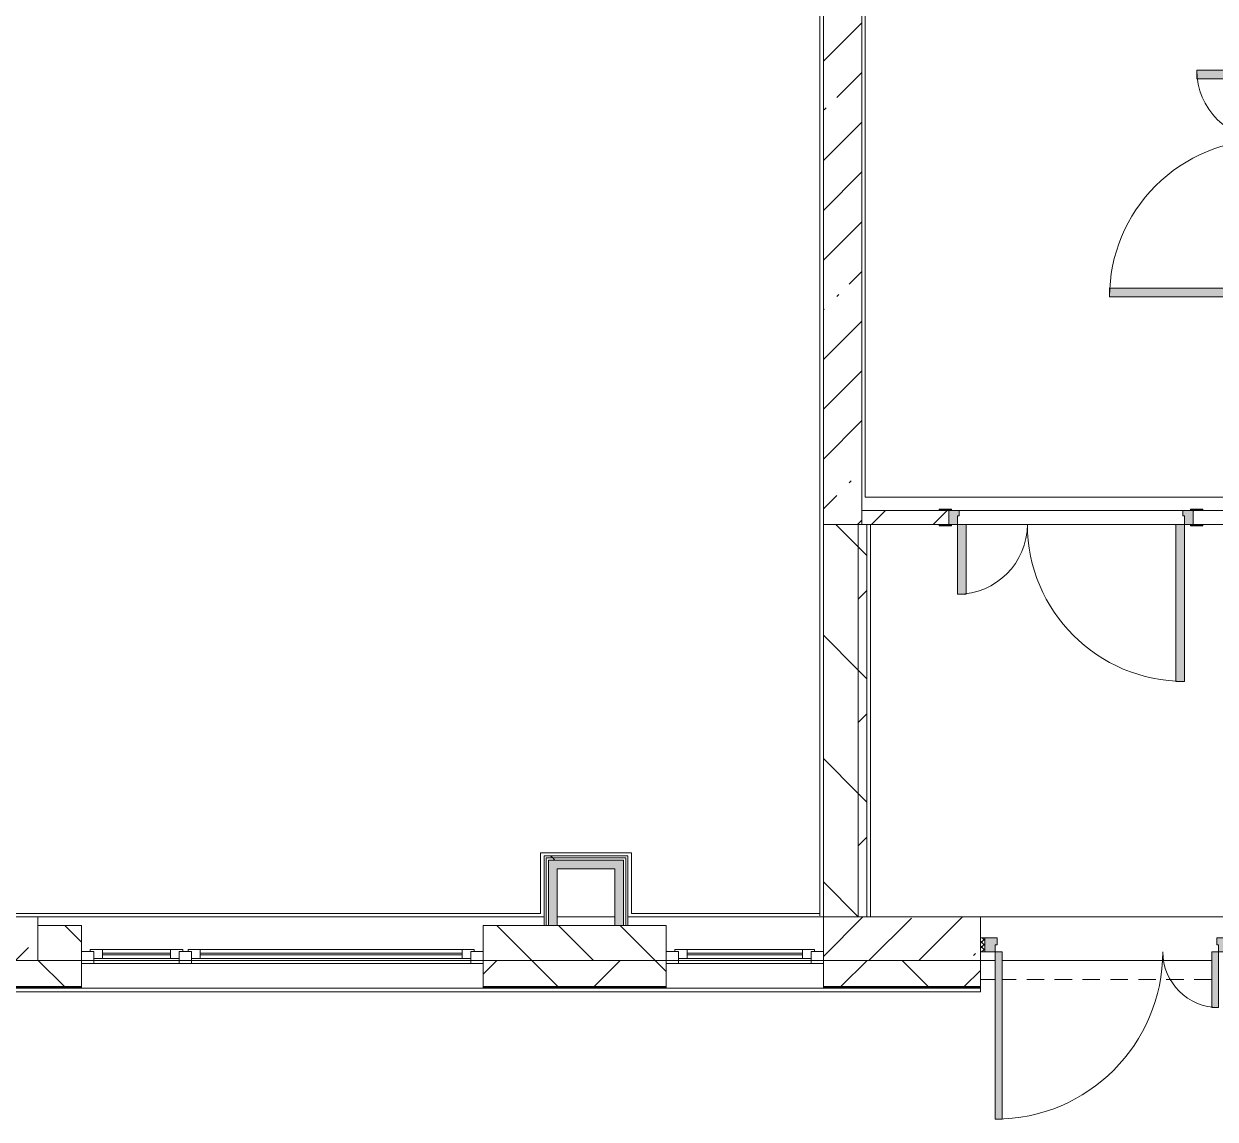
# Model space of a CAD drawing. Header units: millimetres. Extents: x -4005 to 195566, y -8553 to 29000.
# Drawn here: x 163242 to 170068, y -1010 to 5270 of the extents above; entities that cross this region are included whole.
import ezdxf

# ---------------------------------------------------------------- set-up
doc = ezdxf.new("R2010")
doc.units = ezdxf.units.MM
doc.linetypes.add('200_ШТРИХ__ш1_п0_6_', pattern=[160, 100, -60])
for name, color, linetype, lineweight in [('A-DETL-MBND-1', 7, '200_ШТРИХ__ш1_п0_6_', 9), ('A-GENM-6', 7, 'Continuous', 5), ('A-GLAZ-2', 7, 'Continuous', 5), ('A-WALL', 7, 'Continuous', 9), ('A-WALL-2', 7, 'Continuous', 5), ('I-WALL-6', 7, 'Continuous', 5), ('S-COLS-3', 7, 'Continuous', 5)]:
    doc.layers.add(name, color=color, linetype=linetype, lineweight=lineweight)
for name, color, linetype, lineweight, true_color in [('A-DOOR-2', 7, 'Continuous', 5, 0xaaaaaa), ('A-DOOR-3', 7, 'Continuous', 5, 0xe2e2e2), ('A-DOOR-FRAM-2', 7, 'Continuous', 5, 0xe2e2e2), ('A-DOOR-FRAM-3', 7, 'Continuous', 5, 0xaaaaaa), ('A-FLOR-2', 7, 'Continuous', 5, 0xaaaaaa), ('I-WALL-5', 7, 'Continuous', 9, 0xe7e7e7)]:
    doc.layers.add(name, color=color, linetype=linetype, lineweight=lineweight, true_color=true_color)
pattern_1 = [(45, (60693.44, 0), (-353.5534, 353.5534), []), (135, (60693.44, 0), (-353.5534, -353.5534), [])]
pattern_2 = [(45, (60693.44, 0), (-285.1231, 285.1231), []), (45, (60978.57, 0), (-285.1231, 285.1231), [504.031, -100.806, 16.764, -84.042])]
pattern_3 = [(45, (60693.44, 0), (-530.33, 530.33), []), (135, (60693.44, 0), (-530.33, -530.33), [])]

# ---------------------------------------------------------------- blocks, each defined once
blk = doc.blocks.new('120_Окно_СКБ_2Ст_Фрамуга сверху - 120_Окно_СКБ_2Ст_2300х2500_h_ ДОО-19727959-1_4_1_птичка')
at = {"layer": 'A-GLAZ-2'}
for p, q in [((-1150, -127), (-1150, -57)), ((-1150, -57), (-1080, -57)), ((1150, -57), (-1150, -57)), ((-1080, -57), (-1080, -127)), ((-1080, -57), (1080, -57)), ((520, -127), (520, -57)), ((520, -57), (590, -57)), ((590, -57), (590, -127)), ((1080, -127), (1080, -57)), ((1080, -57), (1150, -57)), ((1150, -57), (1150, -127)), ((-1080, -127), (-1150, -127)), ((-1150, -127), (-1100, -127)), ((-1080, -127), (-1100, -127)), ((-1100, -127), (-1100, -137)), ((520, -87), (-1080, -87)), ((-1080, -87), (-1080, -127)), ((-1030, -137), (-1030, -87)), ((-1030, -107), (470, -107)), ((470, -117), (-1030, -117)), ((470, -137), (470, -87)), ((520, -127), (520, -87)), ((590, -127), (520, -127)), ((540, -127), (520, -127)), ((540, -127), (570, -127)), ((540, -127), (570, -127)), ((540, -137), (540, -127)), ((590, -127), (570, -127)), ((570, -127), (570, -137)), ((1080, -87), (590, -87)), ((590, -87), (590, -127)), ((640, -137), (640, -87)), ((640, -107), (1030, -107)), ((1030, -117), (640, -117)), ((1030, -137), (1030, -87)), ((1080, -127), (1080, -87)), ((1150, -127), (1080, -127)), ((1100, -127), (1080, -127)), ((1100, -127), (1150, -127)), ((1100, -137), (1100, -127)), ((-1100, -137), (540, -137)), ((540, -137), (-1100, -137)), ((570, -137), (1100, -137)), ((1100, -137), (570, -137))]:
    blk.add_line(p, q, dxfattribs=at)
blk = doc.blocks.new('BSC_Колонна _Прямоугольная - 250х900-V175-1_4_1_птичка')
at = {"layer": 'S-COLS-3'}
h = blk.add_hatch(dxfattribs=at)
h.set_pattern_fill('FP_210', color=256, style=0, pattern_type=2)
h.set_pattern_definition([(45, (-102180, -25), (-285.1231, 285.1231), []), (45, (-101894.88, -25), (-285.1231, 285.1231), [504.031, -100.806, 16.764, -84.042])])
h.paths.add_polyline_path([(-334.3, -125), (450, -125), (450, 125), (-450, 125), (-450, -125)])
for p, q in [((450, 125), (-450, 125)), ((-450, 125), (-450, -125)), ((450, -125), (450, 125)), ((-450, -125), (450, -125))]:
    blk.add_line(p, q, dxfattribs=at)
blk = doc.blocks.new('110_Дверь_СКБ_2Ст_Наружная - ДН-5_л__ Двухстворчатая 1350 х3800 _h_ в свету с верхним остеклением-21877029-1_4_1_птичка')
at = {"layer": 'A-DOOR-2'}
h = blk.add_hatch(dxfattribs=at)
h.set_pattern_fill('FP_211', color=256, style=0, pattern_type=2)
h.set_pattern_definition([(135, (1626.41, 164.685), (-14.14214, -14.14214), []), (225, (1626.41, 164.685), (14.14214, -14.14214), [])])
h.paths.add_polyline_path([(744.5, 50), (719.5, 50), (719.5, -30), (744.5, -30), (744.5, 10)])
at = {"layer": 'A-DOOR-3'}
for points in [[(659.5, 1010), (619.5, 1010), (619.5, 50), (659.5, 50), (659.5, 341.5)], [(-620.5, 370), (-620.5, 50), (-580.5, 50), (-580.5, 370)]]:
    blk.add_hatch(color=256, dxfattribs=at).paths.add_polyline_path(points)
h = blk.add_hatch(color=256, dxfattribs=at)
h.paths.add_polyline_path([(659.5, 50), (659.5, 10), (649.5, 10), (649.5, -30), (719.5, -30), (719.5, 50)])
h.paths.add_polyline_path([(-680.5, 50), (-680.5, -30), (-610.5, -30), (-610.5, 10), (-620.5, 10), (-620.5, 50), (-651.1, 50)])
at = {"layer": 'A-DOOR-FRAM-3'}
h = blk.add_hatch(dxfattribs=at)
h.set_pattern_fill('FP_212', color=256, style=0, pattern_type=2)
h.set_pattern_definition([(45, (-496.384, 164.685), (-14.1421, 14.1421), []), (135, (-496.384, 164.685), (-14.1421, -14.1421), [])])
h.paths.add_polyline_path([(-705.5, 50), (-705.5, -30), (-680.5, -30), (-680.5, 50)])
at = {"layer": 'A-DOOR-2'}
for p, q in [((659.5, 1010), (619.5, 1010)), ((619.5, 1010), (619.5, 50)), ((659.5, 50), (659.5, 1010)), ((-620.5, 370), (-620.5, 50)), ((-580.5, 370), (-620.5, 370)), ((-580.5, 50), (-580.5, 370)), ((-620.5, 50), (-580.5, 50)), ((619.5, 50), (659.5, 50))]:
    blk.add_line(p, q, dxfattribs=at)
for centre, radius, start, end in [((659.5, 50), 960, 90, 180), ((-620.5, 50), 320, 0, 90)]:
    blk.add_arc(centre, radius, start, end, dxfattribs=at)
at = {"layer": 'A-DOOR-FRAM-3'}
for p, q in [((-680.5, 50), (-705.5, 50)), ((-705.5, 50), (-705.5, -30)), ((-620.5, 50), (-680.5, 50)), ((-680.5, 50), (-680.5, -30)), ((-680.5, -30), (-680.5, 50)), ((-620.5, 10), (-620.5, 50)), ((-610.5, 10), (-620.5, 10)), ((-610.5, -30), (-610.5, 10)), ((659.5, 10), (649.5, 10)), ((649.5, 10), (649.5, -30)), ((659.5, 50), (659.5, 10)), ((719.5, 50), (659.5, 50)), ((719.5, -30), (719.5, 50)), ((744.5, 50), (719.5, 50)), ((719.5, 50), (719.5, -30)), ((744.5, -30), (744.5, 50)), ((-705.5, -30), (-680.5, -30)), ((-680.5, -30), (-610.5, -30)), ((649.5, -30), (719.5, -30)), ((719.5, -30), (744.5, -30))]:
    blk.add_line(p, q, dxfattribs=at)
blk = doc.blocks.new('120_Окно_СКБ_1Ст - 120_Окно_СКБ_1Ст 900х2500_h_ с форточкой-22876038-1_4_1_птичка')
at = {"layer": 'A-GLAZ-2'}
for p, q in [((-450, -127), (-450, -57)), ((-450, -57), (-380, -57)), ((450, -57), (-450, -57)), ((-380, -57), (-380, -127)), ((380, -127), (380, -57)), ((380, -57), (450, -57)), ((450, -57), (450, -127)), ((-380, -127), (-450, -127)), ((-450, -127), (-400, -127)), ((-380, -127), (-400, -127)), ((-400, -127), (-400, -137)), ((380, -87), (-380, -87)), ((-380, -87), (-380, -127)), ((-330, -137), (-330, -87)), ((-330, -107), (330, -107)), ((330, -117), (-330, -117)), ((330, -137), (330, -87)), ((380, -127), (380, -87)), ((450, -127), (380, -127)), ((400, -127), (380, -127)), ((400, -127), (450, -127)), ((400, -137), (400, -127)), ((-400, -137), (400, -137)), ((400, -137), (-400, -137))]:
    blk.add_line(p, q, dxfattribs=at)
blk = doc.blocks.new('110_Дверь_СКБ_2Ст - Д-5_п_ Из игровой в коридор-32215844-1_4_1_птичка')
at = {"layer": 'A-DOOR-3'}
for points in [[(-637.5, 53.8), (-637.5, 40), (-587.5, 40), (-587.5, 940), (-637.5, 940), (-637.5, 60)], [(612.5, 57.5), (612.5, 40), (662.5, 42.7), (662.5, 440), (612.5, 440), (612.5, 60)]]:
    blk.add_hatch(color=256, dxfattribs=at).paths.add_polyline_path(points)
h = blk.add_hatch(color=256, dxfattribs=at)
h.paths.add_polyline_path([(-687.5, -40), (-627.5, -40), (-627.5, -10), (-637.5, -10), (-637.5, 40), (-687.5, 40)])
h.paths.add_polyline_path([(652.5, -10), (652.5, -40), (712.5, -40), (712.5, 40), (662.5, 40), (662.5, -10)])
at = {"layer": 'A-DOOR-FRAM-2'}
for points in [[(-742.5, 40), (-672.5, 40), (-672.5, 48), (-742.5, 48)], [(697.5, 48), (697.5, 40), (767.5, 40), (767.5, 48), (712.5, 48)], [(-742.5, -48), (-672.5, -48), (-672.5, -40), (-742.5, -40)], [(697.5, -47.8), (697.8, -48), (767.5, -48), (767.5, -40), (697.5, -40)]]:
    blk.add_hatch(color=256, dxfattribs=at).paths.add_polyline_path(points)
at = {"layer": 'A-DOOR-2'}
for p, q in [((-637.5, 940), (-637.5, 40)), ((-587.5, 940), (-637.5, 940)), ((-587.5, 40), (-587.5, 940)), ((662.5, 440), (612.5, 440)), ((612.5, 440), (612.5, 40)), ((662.5, 40), (662.5, 440)), ((-637.5, 40), (-587.5, 40)), ((612.5, 40), (662.5, 40))]:
    blk.add_line(p, q, dxfattribs=at)
for centre, radius, start, end in [((-637.5, 40), 900, 0, 90), ((662.5, 40), 400, 90, 180)]:
    blk.add_arc(centre, radius, start, end, dxfattribs=at)
at = {"layer": 'A-DOOR-FRAM-3'}
for p, q in [((-672.5, 48), (-742.5, 48)), ((-742.5, 48), (-742.5, 40)), ((-742.5, 40), (-672.5, 40)), ((-637.5, 40), (-687.5, 40)), ((-687.5, 40), (-687.5, -40)), ((-672.5, 40), (-672.5, 48)), ((-637.5, -10), (-637.5, 40)), ((662.5, 40), (662.5, -10)), ((712.5, 40), (662.5, 40)), ((767.5, 48), (697.5, 48)), ((697.5, 48), (697.5, 40)), ((697.5, 40), (767.5, 40)), ((712.5, -40), (712.5, 40)), ((767.5, 40), (767.5, 48)), ((-672.5, -40), (-742.5, -40)), ((-742.5, -40), (-742.5, -48)), ((-742.5, -48), (-672.5, -48)), ((-672.5, -39), (-687.5, -39)), ((-687.5, -39), (-687.5, -40)), ((-687.5, -40), (-627.5, -40)), ((-687.5, -40), (-672.5, -40)), ((-672.5, -40), (-672.5, -39)), ((-672.5, -48), (-672.5, -40)), ((-627.5, -10), (-637.5, -10)), ((-627.5, -40), (-627.5, -10)), ((662.5, -10), (652.5, -10)), ((652.5, -10), (652.5, -40)), ((652.5, -40), (712.5, -40)), ((712.5, -39), (697.5, -39)), ((697.5, -39), (697.5, -40)), ((697.5, -40), (712.5, -40)), ((767.5, -40), (697.5, -40)), ((697.5, -40), (697.5, -48)), ((697.5, -48), (767.5, -48)), ((712.5, -40), (712.5, -39)), ((767.5, -48), (767.5, -40))]:
    blk.add_line(p, q, dxfattribs=at)
blk = doc.blocks.new('Рисунок_горы - Рисунок_горы-31934381-1_4_1_птичка')
at = {"layer": 'A-GENM-6'}
for p, q in [((107109, 5202.8), (107109, 5327.3)), ((107109, 5327.3), (107109, 5202.8)), ((107109, 5182.5), (107109, 5181.1)), ((107109, 5181.1), (107109, 5059.9)), ((107109, 4374.4), (107109, 4384)), ((107109, 4308.3), (107109, 4334.6)), ((107109, 4258.7), (107109, 4082.8)), ((107109, 3759.7), (107109, 3739.9)), ((107109, 3402.6), (107109, 3715.1)), ((107109, 3715.1), (107109, 3402.6)), ((107109, 3400.4), (107109, 3402.6)), ((107109, 3402.6), (107109, 3400.4)), ((107109, 3083.5), (107109, 3033.8)), ((107109, 3033.8), (107109, 3083.5)), ((107109, 2902.9), (107109, 2510.3)), ((107109, 2349.5), (107109, 2318.8)), ((107109, 1892.3), (107109, 1912.9)), ((107109, 1600.7), (107109, 1631.9)), ((107109, 1293.1), (107109, 1296.4)), ((107109, 950.1), (107109, 1139.3)), ((107109, 1139.3), (107109, 950.1)), ((107109, 1122.4), (107109, 1119.9)), ((107109, 1119.9), (107109, 756.7)), ((107109, 988.4), (107109, 946.8)), ((107109, 928), (107109, 950.1)), ((107109, 950.1), (107109, 928)), ((107109, 800), (107109, 928)), ((107109, 928), (107109, 800))]:
    blk.add_line(p, q, dxfattribs=at)
for points, knots in [([(107109, 5322.1), (107109, 5322.1), (107109, 5294.4), (107109, 5274.4), (107109, 5251.1)], [0.2, 0.2, 0.2, 0.2, 0.20000001, 0.23333333, 0.23333333, 0.23333333, 0.23333333]), ([(107109, 5251.1), (107109, 5251.1), (107109, 5248.6), (107109, 5246.2), (107109, 5243.8)], [0.233333333, 0.233333333, 0.233333333, 0.233333333, 0.233333343, 0.240497581, 0.240497581, 0.240497581, 0.240497581]), ([(107109, 5217.1), (107109, 5217.1), (107109, 5208.5), (107109, 5196.8), (107109, 5188.5)], [0.26666667, 0.26666667, 0.26666667, 0.26666667, 0.26666668, 0.29266301, 0.29266301, 0.29266301, 0.29266301]), ([(107109, 5202.8), (107109, 5202.8), (107109, 5190.1), (107109, 5187.2), (107109, 5182.5)], [0.503597122, 0.503597122, 0.503597122, 0.503597122, 0.503597132, 0.510791367, 0.510791367, 0.510791367, 0.510791367]), ([(107109, 5059.9), (107109, 5059.9), (107109, 5048.8), (107109, 5037.4), (107109, 5026.3)], [0.525179856, 0.525179856, 0.525179856, 0.525179856, 0.525179866, 0.529081731, 0.529081731, 0.529081731, 0.529081731]), ([(107109, 4960), (107109, 4960), (107109, 4956.1), (107109, 4952.3), (107109, 4948.7)], [0.25, 0.25, 0.25, 0.25, 0.25000001, 0.28399361, 0.28399361, 0.28399361, 0.28399361]), ([(107109, 4936.1), (107109, 4936.1), (107109, 4926.5), (107109, 4918.4), (107109, 4911.6)], [0.5, 0.5, 0.5, 0.5, 0.50000001, 0.54626589, 0.54626589, 0.54626589, 0.54626589]), ([(107109, 4694), (107109, 4694), (107109, 4691.5), (107109, 4689.2), (107109, 4687)], [0.33333333, 0.33333333, 0.33333333, 0.33333333, 0.33333334, 0.35272654, 0.35272654, 0.35272654, 0.35272654]), ([(107109, 4683.1), (107109, 4683.1), (107109, 4671.1), (107109, 4660.8), (107109, 4652.1)], [0.33333333, 0.33333333, 0.33333333, 0.33333333, 0.33333334, 0.39532275, 0.39532275, 0.39532275, 0.39532275]), ([(107109, 4564.5), (107109, 4564.5), (107109, 4561.6), (107109, 4558.7), (107109, 4555.8)], [0.25, 0.25, 0.25, 0.25, 0.25000001, 0.27808604, 0.27808604, 0.27808604, 0.27808604]), ([(107109, 4519), (107109, 4519), (107109, 4515.6), (107109, 4512.5), (107109, 4509.5)], [0.33333333, 0.33333333, 0.33333333, 0.33333333, 0.33333334, 0.35936059, 0.35936059, 0.35936059, 0.35936059]), ([(107109, 4440.6), (107109, 4440.6), (107109, 4438.1), (107109, 4435.6), (107109, 4433.3)], [0.33333333, 0.33333333, 0.33333333, 0.33333333, 0.33333334, 0.35421971, 0.35421971, 0.35421971, 0.35421971]), ([(107109, 4384), (107109, 4384), (107109, 4407.4), (107109, 4419.2), (107109, 4422.4)], [0.059701493, 0.059701493, 0.059701493, 0.059701493, 0.059701503, 0.063018242, 0.063018242, 0.063018242, 0.063018242]), ([(107109, 4387.8), (107109, 4387.8), (107109, 4392.8), (107109, 4397.1), (107109, 4400.6)], [0.25, 0.25, 0.25, 0.25, 0.25000001, 0.26795645, 0.26795645, 0.26795645, 0.26795645]), ([(107109, 4355.8), (107109, 4355.8), (107109, 4362.9), (107109, 4368.3), (107109, 4374.4)], [0.02985075, 0.02985075, 0.02985075, 0.02985075, 0.02985076, 0.04477612, 0.04477612, 0.04477612, 0.04477612]), ([(107109, 4374.4), (107109, 4374.4), (107109, 4368.3), (107109, 4362.9), (107109, 4355.8)], [0.589928058, 0.589928058, 0.589928058, 0.589928058, 0.589928068, 0.597122302, 0.597122302, 0.597122302, 0.597122302]), ([(107109, 4344.4), (107109, 4344.4), (107109, 4347.6), (107109, 4352.1), (107109, 4355.8)], [0.01492537, 0.01492537, 0.01492537, 0.01492537, 0.01492538, 0.02985075, 0.02985075, 0.02985075, 0.02985075]), ([(107109, 4355.8), (107109, 4355.8), (107109, 4352.1), (107109, 4347.6), (107109, 4344.4)], [0.597122302, 0.597122302, 0.597122302, 0.597122302, 0.597122312, 0.604316547, 0.604316547, 0.604316547, 0.604316547]), ([(107109, 4344.4), (107109, 4344.4), (107109, 4338), (107109, 4334.8), (107109, 4333.2)], [0.604316547, 0.604316547, 0.604316547, 0.604316547, 0.604316557, 0.606930306, 0.606930306, 0.606930306, 0.606930306]), ([(107109, 4338.1), (107109, 4338.1), (107109, 4340.2), (107109, 4342.1), (107109, 4343.8)], [0.2, 0.2, 0.2, 0.2, 0.20000001, 0.209156175, 0.209156175, 0.209156175, 0.209156175]), ([(107109, 4330.1), (107109, 4330.1), (107109, 4309.7), (107109, 4273.5), (107109, 4254)], [0.18181818, 0.18181818, 0.18181818, 0.18181818, 0.18181819, 0.27272727, 0.27272727, 0.27272727, 0.27272727]), ([(107109, 4254), (107109, 4254), (107109, 4273.5), (107109, 4309.7), (107109, 4330.1)], [0.97014925, 0.97014925, 0.97014925, 0.97014925, 0.97014926, 1, 1, 1, 1]), ([(107109, 4330.1), (107109, 4330.1), (107109, 4315.7), (107109, 4299.2), (107109, 4284.9)], [0.611510791, 0.611510791, 0.611510791, 0.611510791, 0.611510801, 0.617072383, 0.617072383, 0.617072383, 0.617072383]), ([(107109, 4267.6), (107109, 4267.6), (107109, 4277.2), (107109, 4300.9), (107109, 4308.3)], [0.07462687, 0.07462687, 0.07462687, 0.07462687, 0.07462688, 0.08955224, 0.08955224, 0.08955224, 0.08955224]), ([(107109, 4308.3), (107109, 4308.3), (107109, 4294.5), (107109, 4267.6), (107109, 4258.7)], [0.08955224, 0.08955224, 0.08955224, 0.08955224, 0.08955225, 0.10447761, 0.10447761, 0.10447761, 0.10447761]), ([(107109, 4292), (107109, 4292), (107109, 4265.3), (107109, 4244.8), (107109, 4230)], [0.5, 0.5, 0.5, 0.5, 0.50000001, 0.58415994, 0.58415994, 0.58415994, 0.58415994]), ([(107109, 4254), (107109, 4254), (107109, 4225.6), (107109, 4203.6), (107109, 4185.1)], [0.27272727, 0.27272727, 0.27272727, 0.27272727, 0.27272728, 0.29544577, 0.29544577, 0.29544577, 0.29544577]), ([(107109, 4243.4), (107109, 4243.4), (107109, 4226), (107109, 4206.4), (107109, 4193.2)], [0.4, 0.4, 0.4, 0.4, 0.4, 0.5000887, 0.5000887, 0.5000887, 0.5000887]), ([(107109, 4082.8), (107109, 4082.8), (107109, 3948.4), (107109, 3856.6), (107109, 3759.7)], [0.11940299, 0.11940299, 0.11940299, 0.11940299, 0.119403, 0.13432836, 0.13432836, 0.13432836, 0.13432836]), ([(107109, 4024.9), (107109, 4024.9), (107109, 4046.4), (107109, 4063.9), (107109, 4079.1)], [0.955223881, 0.955223881, 0.955223881, 0.955223881, 0.955223891, 0.958256249, 0.958256249, 0.958256249, 0.958256249]), ([(107109, 4076.1), (107109, 4076.1), (107109, 4075.5), (107109, 4074.9), (107109, 4074.4)], [0.333333333, 0.333333333, 0.333333333, 0.333333333, 0.333333343, 0.338878128, 0.338878128, 0.338878128, 0.338878128]), ([(107109, 4024.9), (107109, 4024.9), (107109, 3938.6), (107109, 3972.8), (107109, 3775)], [0.36363636, 0.36363636, 0.36363636, 0.36363636, 0.36363637, 0.45334444, 0.45334444, 0.45334444, 0.45334444]), ([(107109, 3797.9), (107109, 3797.9), (107109, 3816.7), (107109, 3834.4), (107109, 3846.7)], [0.4, 0.4, 0.4, 0.4, 0.40000001, 0.48323063, 0.48323063, 0.48323063, 0.48323063]), ([(107109, 3400.4), (107109, 3400.4), (107109, 3384.7), (107109, 3360.7), (107109, 3341.9)], [0.71942446, 0.71942446, 0.71942446, 0.71942446, 0.71942447, 0.726618705, 0.726618705, 0.726618705, 0.726618705]), ([(107109, 3083.5), (107109, 3083.5), (107109, 3107), (107109, 3392), (107109, 3400.2)], [0.88059701, 0.88059701, 0.88059701, 0.88059701, 0.88059702, 0.89533399, 0.89533399, 0.89533399, 0.89533399]), ([(107109, 3341.9), (107109, 3341.9), (107109, 3287.7), (107109, 3238.9), (107109, 3190.2)], [0.726618705, 0.726618705, 0.726618705, 0.726618705, 0.726618715, 0.730787086, 0.730787086, 0.730787086, 0.730787086]), ([(107109, 2725.9), (107109, 2725.9), (107109, 2730.3), (107109, 2736.6), (107109, 2744.1)], [0.4375, 0.4375, 0.4375, 0.4375, 0.43750001, 0.446836628, 0.446836628, 0.446836628, 0.446836628]), ([(107109, 2640.3), (107109, 2640.3), (107109, 2667.3), (107109, 2700.2), (107109, 2725.9)], [0.375, 0.375, 0.375, 0.375, 0.37500001, 0.4375, 0.4375, 0.4375, 0.4375]), ([(107109, 2725.9), (107109, 2725.9), (107109, 2700.2), (107109, 2667.3), (107109, 2640.3)], [0.776978417, 0.776978417, 0.776978417, 0.776978417, 0.776978427, 0.784172662, 0.784172662, 0.784172662, 0.784172662]), ([(107109, 2640.3), (107109, 2640.3), (107109, 2621.3), (107109, 2621.6), (107109, 2581.4)], [0.784172662, 0.784172662, 0.784172662, 0.784172662, 0.784172672, 0.791366906, 0.791366906, 0.791366906, 0.791366906]), ([(107109, 2581.4), (107109, 2581.4), (107109, 2593), (107109, 2601.2), (107109, 2607.5)], [0.3125, 0.3125, 0.3125, 0.3125, 0.31250001, 0.33053184, 0.33053184, 0.33053184, 0.33053184]), ([(107109, 2510.3), (107109, 2510.3), (107109, 2529), (107109, 2562.7), (107109, 2581.4)], [0.25, 0.25, 0.25, 0.25, 0.25000001, 0.3125, 0.3125, 0.3125, 0.3125]), ([(107109, 2581.4), (107109, 2581.4), (107109, 2562.7), (107109, 2529), (107109, 2510.3)], [0.791366906, 0.791366906, 0.791366906, 0.791366906, 0.791366916, 0.798561151, 0.798561151, 0.798561151, 0.798561151]), ([(107109, 2515.4), (107109, 2515.4), (107109, 2518.6), (107109, 2521.6), (107109, 2524.6)], [0.8059701493, 0.8059701493, 0.8059701493, 0.8059701493, 0.8059701593, 0.8067080864, 0.8067080864, 0.8067080864, 0.8067080864]), ([(107109, 2510.3), (107109, 2510.3), (107109, 2483), (107109, 2428.7), (107109, 2405.3)], [0.798561151, 0.798561151, 0.798561151, 0.798561151, 0.798561161, 0.805755396, 0.805755396, 0.805755396, 0.805755396]), ([(107109, 2406.1), (107109, 2406.1), (107109, 2391.5), (107109, 2376.5), (107109, 2365.1)], [0.14285714, 0.14285714, 0.14285714, 0.14285714, 0.14285715, 0.23291326, 0.23291326, 0.23291326, 0.23291326]), ([(107109, 2405.3), (107109, 2405.3), (107109, 2381.5), (107109, 2144.3), (107109, 2043.8)], [0.805755396, 0.805755396, 0.805755396, 0.805755396, 0.805755406, 0.811968093, 0.811968093, 0.811968093, 0.811968093]), ([(107109, 1883.2), (107109, 1883.2), (107109, 1772), (107109, 1712.3), (107109, 1580.9)], [0.05882353, 0.05882353, 0.05882353, 0.05882353, 0.05882354, 0.11764706, 0.11764706, 0.11764706, 0.11764706]), ([(107109, 1684.9), (107109, 1684.9), (107109, 1697.8), (107109, 1708.8), (107109, 1716.3)], [0.76119403, 0.76119403, 0.76119403, 0.76119403, 0.76119404, 0.767121073, 0.767121073, 0.767121073, 0.767121073]), ([(107109, 1640.8), (107109, 1640.8), (107109, 1660.5), (107109, 1675.7), (107109, 1684.9)], [0.74626866, 0.74626866, 0.74626866, 0.74626866, 0.74626867, 0.76119403, 0.76119403, 0.76119403, 0.76119403]), ([(107109, 1580.9), (107109, 1580.9), (107109, 1528.6), (107109, 1484.2), (107109, 1440.4)], [0.11764706, 0.11764706, 0.11764706, 0.11764706, 0.11764707, 0.17647059, 0.17647059, 0.17647059, 0.17647059]), ([(107109, 1440.4), (107109, 1440.4), (107109, 1388), (107109, 1350.4), (107109, 1277.3)], [0.17647059, 0.17647059, 0.17647059, 0.17647059, 0.1764706, 0.23529412, 0.23529412, 0.23529412, 0.23529412]), ([(107109, 1280.5), (107109, 1280.5), (107109, 1311.3), (107109, 1344.4), (107109, 1378.1)], [0.52941176, 0.52941176, 0.52941176, 0.52941176, 0.52941177, 0.55016053, 0.55016053, 0.55016053, 0.55016053]), ([(107109, 1284.6), (107109, 1284.6), (107109, 1286), (107109, 1287), (107109, 1287.8)], [0.626865672, 0.626865672, 0.626865672, 0.626865672, 0.626865682, 0.62980849, 0.62980849, 0.62980849, 0.62980849]), ([(107109, 1141.9), (107109, 1141.9), (107109, 1191.5), (107109, 1233.3), (107109, 1280.5)], [0.47058824, 0.47058824, 0.47058824, 0.47058824, 0.47058825, 0.52941176, 0.52941176, 0.52941176, 0.52941176]), ([(107109, 1280.5), (107109, 1280.5), (107109, 1233.3), (107109, 1191.5), (107109, 1141.9)], [0.856115108, 0.856115108, 0.856115108, 0.856115108, 0.856115118, 0.863309353, 0.863309353, 0.863309353, 0.863309353]), ([(107109, 1277.3), (107109, 1277.3), (107109, 1224.5), (107109, 1174), (107109, 1122.4)], [0.23529412, 0.23529412, 0.23529412, 0.23529412, 0.23529413, 0.29411765, 0.29411765, 0.29411765, 0.29411765]), ([(107109, 1136.5), (107109, 1136.5), (107109, 1140.6), (107109, 1144), (107109, 1146.8)], [0.4, 0.4, 0.4, 0.4, 0.40000001, 0.41578086, 0.41578086, 0.41578086, 0.41578086]), ([(107109, 1141.9), (107109, 1141.9), (107109, 1136.4), (107109, 1133.6), (107109, 1127.2)], [0.52238806, 0.52238806, 0.52238806, 0.52238806, 0.52238807, 0.53731343, 0.53731343, 0.53731343, 0.53731343]), ([(107109, 1141.9), (107109, 1141.9), (107109, 1141.3), (107109, 1140.6), (107109, 1140)], [0.863309353, 0.863309353, 0.863309353, 0.863309353, 0.863309363, 0.867844855, 0.867844855, 0.867844855, 0.867844855]), ([(107109, 1127.2), (107109, 1127.2), (107109, 1126.9), (107109, 1126.6), (107109, 1126.3)], [0.537313433, 0.537313433, 0.537313433, 0.537313433, 0.537313443, 0.538811964, 0.538811964, 0.538811964, 0.538811964]), ([(107109, 1122.4), (107109, 1122.4), (107109, 1121.9), (107109, 1121.4), (107109, 1120.9)], [0.294117647, 0.294117647, 0.294117647, 0.294117647, 0.294117657, 0.297478185, 0.297478185, 0.297478185, 0.297478185]), ([(107109, 644.1), (107109, 644.1), (107109, 658.8), (107109, 789.3), (107109, 800)], [0.44776119, 0.44776119, 0.44776119, 0.44776119, 0.4477612, 0.46268657, 0.46268657, 0.46268657, 0.46268657]), ([(107109, 800), (107109, 800), (107109, 797.8), (107109, 795.1), (107109, 792)], [0.8920863309, 0.8920863309, 0.8920863309, 0.8920863309, 0.8920863409, 0.8929568714, 0.8929568714, 0.8929568714, 0.8929568714]), ([(107109, 644.1), (107109, 644.1), (107109, 574.3), (107109, 193.6), (107109, 162.6)], [0.05555556, 0.05555556, 0.05555556, 0.05555556, 0.05555557, 0.11111111, 0.11111111, 0.11111111, 0.11111111]), ([(107109, 162.6), (107109, 162.6), (107109, 193.6), (107109, 574.3), (107109, 644.1)], [0.43283582, 0.43283582, 0.43283582, 0.43283582, 0.43283583, 0.44776119, 0.44776119, 0.44776119, 0.44776119]), ([(107109, 156), (107109, 156), (107109, 158.5), (107109, 160.2), (107109, 161.2)], [0.417910448, 0.417910448, 0.417910448, 0.417910448, 0.417910458, 0.420871746, 0.420871746, 0.420871746, 0.420871746])]:
    blk.add_open_spline(points, degree=3, knots=knots, dxfattribs=at)
for points in [[(107109, 5260.7), (107109, 5275.7), (107109, 5285.7), (107109, 5291.6)], [(107109, 5257.1), (107109, 5258.3), (107109, 5259.5), (107109, 5260.7)], [(107109, 5229), (107109, 5225.1), (107109, 5221.2), (107109, 5217.1)], [(107109, 5193.5), (107109, 5195.9), (107109, 5198.9), (107109, 5202.8)], [(107109, 4996.9), (107109, 5086.6), (107109, 5046.4), (107109, 4960)], [(107109, 4997.1), (107109, 5021), (107109, 5029.3), (107109, 5042)], [(107109, 5030.9), (107109, 5009.2), (107109, 4973.1), (107109, 4936.1)], [(107109, 4931.1), (107109, 4949.6), (107109, 4972.3), (107109, 4997.1)], [(107109, 4801.5), (107109, 4837.3), (107109, 4769), (107109, 4683.1)], [(107109, 4745.8), (107109, 4834.9), (107109, 4778.8), (107109, 4694)], [(107109, 4729.3), (107109, 4734.7), (107109, 4740.2), (107109, 4745.8)], [(107109, 4610.3), (107109, 4692.4), (107109, 4646), (107109, 4564.5)], [(107109, 4560.8), (107109, 4651.4), (107109, 4604.2), (107109, 4519)], [(107109, 4480.9), (107109, 4572.6), (107109, 4516.7), (107109, 4440.6)], [(107109, 4532.1), (107109, 4540.9), (107109, 4550.5), (107109, 4560.8)], [(107109, 4470.8), (107109, 4474.1), (107109, 4477.5), (107109, 4480.9)], [(107109, 4422.3), (107109, 4412.5), (107109, 4330.7), (107109, 4267.6)], [(107109, 4394.1), (107109, 4371.7), (107109, 4334), (107109, 4292)], [(107109, 4388.7), (107109, 4383.5), (107109, 4378.7), (107109, 4374.4)], [(107109, 4317.2), (107109, 4357.9), (107109, 4365.3), (107109, 4387.8)], [(107109, 4330.1), (107109, 4333.9), (107109, 4326.6), (107109, 4344.4)], [(107109, 4341.2), (107109, 4322.9), (107109, 4288.3), (107109, 4243.4)], [(107109, 4284.3), (107109, 4313.8), (107109, 4319.7), (107109, 4338.1)], [(107109, 4284.9), (107109, 4299.2), (107109, 4315.7), (107109, 4330.1)], [(107109, 4250.2), (107109, 4269), (107109, 4291.9), (107109, 4317.2)], [(107109, 4227.3), (107109, 4244.5), (107109, 4264.5), (107109, 4284.3)], [(107109, 4185.1), (107109, 4203.6), (107109, 4225.6), (107109, 4254)], [(107109, 4109.1), (107109, 4188.9), (107109, 4152.7), (107109, 4076.1)], [(107109, 4091.2), (107109, 4096.8), (107109, 4102.8), (107109, 4109.1)], [(107109, 4079.1), (107109, 4063.9), (107109, 4046.4), (107109, 4024.9)], [(107109, 3775), (107109, 3972.8), (107109, 3938.6), (107109, 4024.9)], [(107109, 3745.9), (107109, 3754.8), (107109, 3773.9), (107109, 3783.9)], [(107109, 3400.4), (107109, 3399.3), (107109, 3107.3), (107109, 3083.5)], [(107109, 3190.2), (107109, 3238.9), (107109, 3287.7), (107109, 3341.9)], [(107109, 2744.1), (107109, 2736.6), (107109, 2730.3), (107109, 2725.9)], [(107109, 2525.4), (107109, 2507.2), (107109, 2429.8), (107109, 2406.1)], [(107109, 2456.9), (107109, 2471.2), (107109, 2489.8), (107109, 2504.1)], [(107109, 2337.5), (107109, 2351), (107109, 2430.2), (107109, 2443.8)], [(107109, 2405.3), (107109, 2304), (107109, 2038.3), (107109, 1883.2)], [(107109, 2043.8), (107109, 2143), (107109, 2375.7), (107109, 2404.3)], [(107109, 2331.2), (107109, 2332.9), (107109, 2334.9), (107109, 2337.1)], [(107109, 1964.2), (107109, 1942.5), (107109, 1888.8), (107109, 1862.5)], [(107109, 1865), (107109, 1870.5), (107109, 1877.1), (107109, 1884.9)], [(107109, 1599.1), (107109, 1599.6), (107109, 1600.2), (107109, 1600.7)], [(107109, 1378.1), (107109, 1344.4), (107109, 1311.3), (107109, 1280.5)], [(107109, 1292.6), (107109, 1292.8), (107109, 1292.9), (107109, 1293.1)], [(107109, 1204.2), (107109, 1240.1), (107109, 1272.7), (107109, 1284.6)], [(107109, 1137.1), (107109, 1123.8), (107109, 1106.1), (107109, 1089.8)], [(107109, 954), (107109, 984.2), (107109, 1099.5), (107109, 1129.6)], [(107109, 1118), (107109, 1118.9), (107109, 1120.3), (107109, 1122.4)], [(107109, 1045.3), (107109, 1029.5), (107109, 1010.6), (107109, 988.4)], [(107109, 800), (107109, 789.3), (107109, 658.8), (107109, 644.1)], [(107109, 792), (107109, 794.5), (107109, 796.8), (107109, 798.8)]]:
    blk.add_open_spline(points, degree=3, dxfattribs=at)
blk = doc.blocks.new('110_Дверь_СКБ_2Ст - Д-2а_п_ Из коридора на лестницу-32239107-1_4_1_птичка')
at = {"layer": 'A-DOOR-3'}
for points in [[(-637.5, 940), (-637.5, 40), (-587.5, 40), (-587.5, 940)], [(612.5, 440), (612.5, 40), (662.5, 40), (662.5, 440)]]:
    blk.add_hatch(color=256, dxfattribs=at).paths.add_polyline_path(points)
h = blk.add_hatch(color=256, dxfattribs=at)
h.paths.add_polyline_path([(662.5, 40), (662.5, -10), (652.5, -10), (652.5, -40), (712.5, -40), (712.5, 40)])
h.paths.add_polyline_path([(-637.5, 40), (-687.5, 40), (-687.5, -40), (-627.5, -40), (-627.5, -10), (-637.5, -10)])
at = {"layer": 'A-DOOR-FRAM-2'}
for points in [[(-695.5, 48), (-742.5, 48), (-742.5, 40), (-672.5, 40), (-672.5, 48), (-687.5, 48)], [(697.5, 48), (697.5, 40), (767.5, 40), (767.5, 48), (712.5, 48)], [(-742.5, -40), (-742.5, -48), (-672.5, -44), (-672.5, -40), (-687.5, -40)], [(697.5, -40), (697.5, -48), (767.5, -48), (767.5, -40), (712.5, -40)]]:
    blk.add_hatch(color=256, dxfattribs=at).paths.add_polyline_path(points)
at = {"layer": 'A-DOOR-2'}
for p, q in [((-637.5, 940), (-637.5, 40)), ((-587.5, 940), (-637.5, 940)), ((-587.5, 40), (-587.5, 940)), ((662.5, 440), (612.5, 440)), ((612.5, 440), (612.5, 40)), ((662.5, 40), (662.5, 440)), ((-637.5, 40), (-587.5, 40)), ((612.5, 40), (662.5, 40))]:
    blk.add_line(p, q, dxfattribs=at)
for centre, radius, start, end in [((-637.5, 40), 900, 0, 90), ((662.5, 40), 400, 90, 180)]:
    blk.add_arc(centre, radius, start, end, dxfattribs=at)
at = {"layer": 'A-DOOR-FRAM-3'}
for p, q in [((-672.5, 48), (-742.5, 48)), ((-742.5, 48), (-742.5, 40)), ((-742.5, 40), (-672.5, 40)), ((-637.5, 40), (-687.5, 40)), ((-687.5, 40), (-687.5, -40)), ((-672.5, 40), (-672.5, 48)), ((-637.5, -10), (-637.5, 40)), ((662.5, 40), (662.5, -10)), ((712.5, 40), (662.5, 40)), ((767.5, 48), (697.5, 48)), ((697.5, 48), (697.5, 40)), ((697.5, 40), (767.5, 40)), ((712.5, -40), (712.5, 40)), ((767.5, 40), (767.5, 48)), ((-672.5, -40), (-742.5, -40)), ((-742.5, -40), (-742.5, -48)), ((-742.5, -48), (-672.5, -48)), ((-672.5, -39), (-687.5, -39)), ((-687.5, -39), (-687.5, -40)), ((-687.5, -40), (-627.5, -40)), ((-687.5, -40), (-672.5, -40)), ((-672.5, -40), (-672.5, -39)), ((-672.5, -48), (-672.5, -40)), ((-627.5, -10), (-637.5, -10)), ((-627.5, -40), (-627.5, -10)), ((662.5, -10), (652.5, -10)), ((652.5, -10), (652.5, -40)), ((652.5, -40), (712.5, -40)), ((712.5, -39), (697.5, -39)), ((697.5, -39), (697.5, -40)), ((697.5, -40), (712.5, -40)), ((767.5, -40), (697.5, -40)), ((697.5, -40), (697.5, -48)), ((697.5, -48), (767.5, -48)), ((712.5, -40), (712.5, -39)), ((767.5, -48), (767.5, -40))]:
    blk.add_line(p, q, dxfattribs=at)

msp = doc.modelspace()

# ---------------------------------------------------------------- hatches: boundary and pattern name
at = {"layer": 'A-WALL-2'}
h = msp.add_hatch(dxfattribs=at)
h.set_pattern_fill('FP_154', color=256, style=0, pattern_type=2)
h.set_pattern_definition([(135, (60693.44, 0), (-176.7767, -176.7767), [])])
h.paths.add_polyline_path([(184423.4, -100), (184423.4, 100), (184223.4, 100), (184223.4, -100)])
h.paths.add_polyline_path([(152623.4, -100), (153423.4, -100), (153423.4, 100), (152623.4, 100), (152623.4, -68.4)])
h.paths.add_polyline_path([(155473.4, -100), (155473.4, 100), (155223.4, 100), (155223.4, -100)])
h.paths.add_polyline_path([(157798.4, -100), (158798.4, -100), (158798.4, 100), (157798.4, 100)])
h.paths.add_polyline_path([(181823.4, -100), (181923.4, -100), (181923.4, 100), (181823.4, 100), (181823.4, -11)])
h.paths.add_polyline_path([(161523.4, -100), (162423.4, -100), (162423.4, 100), (161523.4, 100), (161523.4, 82.2)])
h.paths.add_polyline_path([(163573.4, -100), (163573.4, 100), (163323.4, 100), (163323.4, -100)])
h.paths.add_polyline_path([(165873.4, -100), (166923.4, -100), (166923.4, 100), (165873.4, 100), (165873.4, -27.9)])
h.paths.add_polyline_path([(170263.4, -100), (170523.4, -100), (170523.4, 100), (170173.4, 100), (170173.4, -100), (170243.4, -100)])
h.paths.add_polyline_path([(180023.4, -100), (180023.4, 100), (179523.4, 100), (179523.4, -100), (179844.4, -100)])
h.paths.add_polyline_path([(171423.4, -100), (172323.4, -100), (172323.4, 100), (171423.4, 100), (171423.4, -55)])
h.paths.add_polyline_path([(177222.4, -100), (177723.4, -100), (177723.4, 100), (176673.4, 100), (176673.4, -100)])
h.paths.add_polyline_path([(174373.4, -100), (174373.4, 100), (174123.4, 100), (174123.4, -100)])
h = msp.add_hatch(dxfattribs=at)
h.set_pattern_fill('FP_172', color=256, style=0, pattern_type=2)
h.set_pattern_definition(pattern_1)
h.paths.add_polyline_path([(149903.4, -250), (151723.4, -250), (151723.4, -100), (149903.4, -100)])
h.paths.add_polyline_path([(181417.6, -250), (181923.4, -250), (181923.4, -100), (180923.4, -100), (180923.4, -250)])
h.paths.add_polyline_path([(184223.4, -250), (185773.4, -250), (185773.4, -100), (184223.4, -100), (184223.4, -210)])
h.paths.add_polyline_path([(172323.4, -250), (172323.4, -100), (171423.4, -100), (171423.4, -250)])
h.paths.add_polyline_path([(168723.4, -250), (168723.4, -100), (167823.4, -100), (167823.4, -250), (168043.4, -250)])
h.paths.add_polyline_path([(170523.4, -250), (170523.4, -100), (170173.4, -100), (170173.4, -250), (170405.2, -250)])
h.paths.add_polyline_path([(177723.4, -250), (177723.4, -100), (176673.4, -100), (176673.4, -250), (177222.4, -250)])
h.paths.add_polyline_path([(173223.4, -250), (174373.4, -250), (174373.4, -100), (173223.4, -100), (173223.4, -210)])
h.paths.add_polyline_path([(179320, -250), (180023.4, -250), (180023.4, -100), (178623.4, -100), (178623.4, -250)])
h.paths.add_polyline_path([(155473.4, -250), (155473.4, -100), (154323.4, -100), (154323.4, -250)])
h.paths.add_polyline_path([(160441.6, -250), (160623.4, -250), (160623.4, -100), (159723.4, -100), (159723.4, -250)])
h.paths.add_polyline_path([(163573.4, -250), (163573.4, -100), (161523.4, -100), (161523.4, -250), (162539.2, -250)])
h.paths.add_polyline_path([(157773.4, -250), (158823.4, -250), (158823.4, -100), (157773.4, -100), (157773.4, -210)])
h.paths.add_polyline_path([(165873.4, -250), (166923.4, -250), (166923.4, -100), (165873.4, -100), (165873.4, -210)])
h.paths.add_polyline_path([(152623.4, -250), (153423.4, -250), (153423.4, -100), (152623.4, -100), (152623.4, -210)])
at = {"layer": 'I-WALL-5'}
for points in [[(166298.4, 425), (166628.4, 425), (166628.4, 475), (166248.4, 475), (166248.4, 425)], [(166248.4, 100), (166298.4, 100), (166298.4, 425), (166248.4, 425), (166248.4, 150)], [(166678.4, 100), (166678.4, 475), (166628.4, 475), (166628.4, 100)]]:
    msp.add_hatch(color=256, dxfattribs=at).paths.add_polyline_path(points)
at = {"layer": 'I-WALL-6'}
h = msp.add_hatch(dxfattribs=at)
h.set_pattern_fill('FP_153', color=256, style=0, pattern_type=2)
h.set_pattern_definition(pattern_2)
h.paths.add_polyline_path([(168023.4, 2400), (168043.4, 2400), (168043.4, 10600), (167823.4, 10600), (167823.4, 2400)])
h = msp.add_hatch(dxfattribs=at)
h.set_pattern_fill('FP_170', color=256, style=0, pattern_type=2)
h.set_pattern_definition([(45, (60693.44, 0), (-176.7767, 176.7767), [])])
h.paths.add_polyline_path([(168057.2, 2400), (168542.4, 2400), (168542.4, 2480), (168043.4, 2480), (168043.4, 2400)])
h.paths.add_polyline_path([(170243.4, 2400), (170363.4, 2400), (170360.6, 2480), (169942.4, 2480), (169942.4, 2400), (170173.4, 2400)])
h = msp.add_hatch(dxfattribs=at)
h.set_pattern_fill('FP_171', color=256, style=0, pattern_type=2)
h.set_pattern_definition([(135, (60693.44, 0), (-353.5534, -353.5534), [])])
h.paths.add_polyline_path([(168023.4, 150), (168023.4, 2400), (167823.4, 2400), (167823.4, 150)])
h = msp.add_hatch(dxfattribs=at)
h.set_pattern_fill('FP_172', color=256, style=0, pattern_type=2)
h.set_pattern_definition(pattern_1)
h.paths.add_polyline_path([(168023.4, 150), (168073.4, 150), (168073.4, 2400), (168023.4, 2400), (168023.4, 668.5)])
h = msp.add_hatch(dxfattribs=at)
h.set_pattern_fill('FP_250', color=256, style=0, pattern_type=2)
h.set_pattern_definition(pattern_3)
h.paths.add_polyline_path([(166223.4, 487.5), (166690.9, 487.5), (166690.9, 500), (166223.4, 500)])
h = msp.add_hatch(dxfattribs=at)
h.set_pattern_fill('FP_250', color=256, style=0, pattern_type=2)
h.set_pattern_definition(pattern_3)
h.paths.add_polyline_path([(166248.4, 475), (166678.4, 475), (166678, 487.5), (166235.9, 487.5), (166235.9, 475)])
at = {"layer": 'S-COLS-3'}
h = msp.add_hatch(dxfattribs=at)
h.set_pattern_fill('FP_153', color=256, style=0, pattern_type=2)
h.set_pattern_definition(pattern_2)
h.paths.add_polyline_path([(168624.2, -100), (168723.4, -100), (168723.4, 150), (167823.4, 150), (167823.4, -100)])

# ---------------------------------------------------------------- linework, layer by layer
at = {"layer": 'A-DETL-MBND-1'}
for p, q in [((168808.4, -210), (168723.4, -210)), ((170048.4, -210), (168848.4, -210))]:
    msp.add_line(p, q, dxfattribs=at)
at = {"layer": 'A-FLOR-2'}
for p, q in [((167803.4, 170), (167803.4, 10380)), ((168063.4, 10380), (168063.4, 2557)), ((168063.4, 2557), (170343.4, 2557)), ((169842.4, 2400), (168642.4, 2400)), ((166203.4, 170), (166203.4, 517.4)), ((166203.4, 517.4), (166723.4, 517.4)), ((166723.4, 517.4), (166723.4, 170)), ((162563.4, 170), (166203.4, 170)), ((166723.4, 170), (167803.4, 170)), ((168723.4, 150), (170173.4, 150))]:
    msp.add_line(p, q, dxfattribs=at)
at = {"layer": 'A-WALL'}
for p, q in [((168043.4, 2480), (168043.4, 2400)), ((168023.4, 2400), (167823.4, 2400)), ((168073.4, 2400), (168073.4, 150)), ((166235.9, 487.5), (166690.9, 487.5)), ((166235.9, 100), (166235.9, 487.5)), ((166690.9, 487.5), (166690.9, 100)), ((166248.4, 475), (166678.4, 475)), ((166248.4, 100), (166248.4, 475)), ((166678.4, 475), (166678.4, 100)), ((163323.4, -100), (163573.4, -100)), ((163573.4, -100), (163323.4, -100)), ((165873.4, -100), (166923.4, -100)), ((166923.4, -100), (165873.4, -100)), ((161523.4, -250), (163573.4, -250)), ((161523.4, -253), (163573.4, -253)), ((165873.4, -250), (166923.4, -250)), ((165873.4, -253), (166923.4, -253)), ((167823.4, -250), (168723.4, -250)), ((167823.4, -253), (168723.4, -253))]:
    msp.add_line(p, q, dxfattribs=at)
at = {"layer": 'A-WALL-2'}
for p, q in [((163573.4, 100), (163323.4, 100)), ((163573.4, -258), (163573.4, 100)), ((166923.4, 100), (165873.4, 100)), ((165873.4, 100), (165873.4, -258)), ((166923.4, -258), (166923.4, 100)), ((163573.4, -100), (165873.4, -100)), ((166923.4, -100), (168723.4, -100)), ((167823.4, -100), (167823.4, -258)), ((168723.4, -258), (168723.4, -100)), ((153423.4, -258), (168723.4, -258)), ((168723.4, -280), (168723.4, -258)), ((168723.4, -280), (149873.4, -280))]:
    msp.add_line(p, q, dxfattribs=at)
at = {"layer": 'I-WALL-6'}
for p, q in [((167823.4, 10400), (167823.4, 150)), ((168043.4, 2480), (168043.4, 10400)), ((168487.4, 2480), (168043.4, 2480)), ((168602.4, 2480), (169882.4, 2480)), ((170363.4, 2480), (169997.4, 2480)), ((168023.4, 2400), (168023.4, 150)), ((168023.4, 2400), (168487.4, 2400)), ((168093.4, 150), (168093.4, 2400)), ((169997.4, 2400), (170243.4, 2400)), ((166703.4, 500), (166223.4, 500)), ((166223.4, 500), (166223.4, 100)), ((166703.4, 100), (166703.4, 500)), ((166298.4, 425), (166628.4, 425)), ((166298.4, 100), (166298.4, 425)), ((166628.4, 425), (166628.4, 100)), ((163323.4, 150), (166223.4, 150)), ((166298.4, 150), (166628.4, 150)), ((166703.4, 150), (167823.4, 150)), ((167823.4, 150), (168023.4, 150)), ((168023.4, 150), (168093.4, 150)), ((168723.4, 150), (170243.4, 150)), ((165873.4, -100), (163573.4, -100)), ((167823.4, -100), (166923.4, -100)), ((168808.4, -100), (168723.4, -100)), ((170048.4, -100), (168848.4, -100))]:
    msp.add_line(p, q, dxfattribs=at)
at = {"layer": 'S-COLS-3'}
for p, q in [((168023.4, 150), (167823.4, 150)), ((167823.4, 150), (167823.4, -100)), ((168723.4, 150), (168023.4, 150)), ((168723.4, 30), (168723.4, 150)), ((168723.4, -100), (168723.4, -50)), ((167823.4, -100), (168723.4, -100))]:
    msp.add_line(p, q, dxfattribs=at)

# ---------------------------------------------------------------- block references
at = {"layer": 'A-DOOR-2'}
for name, p, rotation in [('110_Дверь_СКБ_2Ст - Д-5_п_ Из игровой в коридор-32215844-1_4_1_птичка', (170403.4, 4342.5), 89.99999999999991), ('110_Дверь_СКБ_2Ст - Д-2а_п_ Из коридора на лестницу-32239107-1_4_1_птичка', (169254.9, 2440), 180), ('110_Дверь_СКБ_2Ст_Наружная - ДН-5_л__ Двухстворчатая 1350 х3800 _h_ в свету с верхним остеклением-21877029-1_4_1_птичка', (169467.9, 0), 180)]:
    msp.add_blockref(name, p, dxfattribs=dict(at, rotation=rotation))
at = {"layer": 'A-GENM-6'}
msp.add_blockref('Рисунок_горы - Рисунок_горы-31934381-1_4_1_птичка', (60693.4, 0), dxfattribs=at)
at = {"layer": 'A-GLAZ-2', "rotation": 180}
for name, p in [('120_Окно_СКБ_2Ст_Фрамуга сверху - 120_Окно_СКБ_2Ст_2300х2500_h_ ДОО-19727959-1_4_1_птичка', (164723.4, -175)), ('120_Окно_СКБ_1Ст - 120_Окно_СКБ_1Ст 900х2500_h_ с форточкой-22876038-1_4_1_птичка', (167373.4, -175))]:
    msp.add_blockref(name, p, dxfattribs=at)
at = {"layer": 'S-COLS-3'}
msp.add_blockref('BSC_Колонна _Прямоугольная - 250х900-V175-1_4_1_птичка', (162873.4, 25), dxfattribs=at)

doc.saveas('drawing.dxf')
